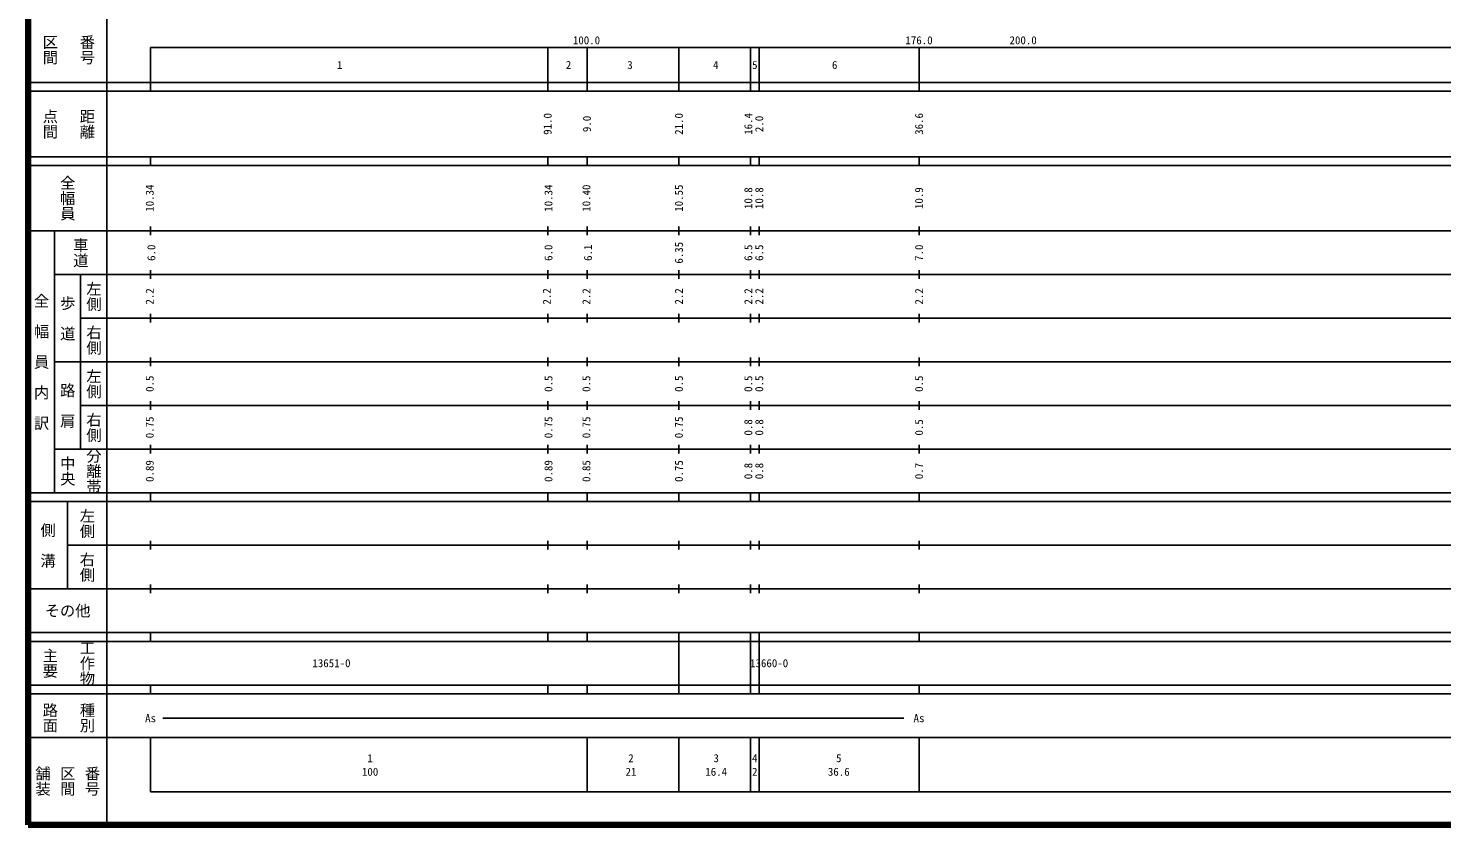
# Model space of a CAD drawing. Units: millimetres on the paper, enlarged 1000 times. Extents: x 40000 to 680000, y 20000 to 380000.
# Drawn here: x 40000 to 363711, y 20000 to 202409 of the extents above; entities that cross this region are included whole.
import ezdxf
from ezdxf.enums import TextEntityAlignment as Align

# ---------------------------------------------------------------- set-up
doc = ezdxf.new("R2010")
doc.units = ezdxf.units.MM
doc.header["$LTSCALE"] = 1000
doc.layers.add('M-TTL', color=2, linetype='Continuous', lineweight=140)
doc.layers.add('M-TTL-BAND', color=7, linetype='Continuous', lineweight=25)
doc.styles.add('@ＭＳ ゴシック', font='')
doc.styles.add('ＭＳ ゴシック', font='')
doc.styles.get('@ＭＳ ゴシック').set_extended_font_data('@MS Gothic')
doc.styles.get('ＭＳ ゴシック').set_extended_font_data('MS Gothic')

msp = doc.modelspace()

# ---------------------------------------------------------------- linework, layer by layer
at = {"layer": 'M-TTL'}
for p, q in [((40000, 380000), (40000, 20000)), ((40000, 20000), (680000, 20000))]:
    msp.add_line(p, q, dxfattribs=at)
at = {"layer": 'M-TTL-BAND'}
for p, q in [((58000, 370000), (58000, 20000)), ((68000, 198000), (579000, 198000)), ((68000, 198000), (68000, 188000)), ((159000, 198000), (159000, 188000)), ((168000, 198000), (168000, 188000)), ((189000, 198000), (189000, 188000)), ((205400, 198000), (205400, 188000)), ((207400, 198000), (207400, 188000)), ((244000, 198000), (244000, 188000)), ((40000, 190000), (579000, 190000)), ((40000, 188000), (579000, 188000)), ((40000, 173000), (579000, 173000)), ((68000, 171000), (68000, 173000)), ((159000, 173000), (159000, 171000)), ((168000, 171000), (168000, 173000)), ((189000, 173000), (189000, 171000)), ((205400, 173000), (205400, 171000)), ((207400, 173000), (207400, 171000)), ((244000, 173000), (244000, 171000)), ((40000, 171000), (579000, 171000)), ((40000, 156000), (579000, 156000)), ((46000, 96000), (46000, 156000)), ((68000, 155000), (68000, 157000)), ((159000, 157000), (159000, 155000)), ((168000, 155000), (168000, 157000)), ((189000, 157000), (189000, 155000)), ((205400, 157000), (205400, 155000)), ((207400, 157000), (207400, 155000)), ((244000, 157000), (244000, 155000)), ((46000, 146000), (579000, 146000)), ((52000, 146000), (52000, 106000)), ((68000, 145000), (68000, 147000)), ((159000, 147000), (159000, 145000)), ((168000, 145000), (168000, 147000)), ((189000, 147000), (189000, 145000)), ((205400, 147000), (205400, 145000)), ((207400, 147000), (207400, 145000)), ((244000, 147000), (244000, 145000)), ((52000, 136000), (579000, 136000)), ((68000, 135000), (68000, 137000)), ((159000, 137000), (159000, 135000)), ((168000, 135000), (168000, 137000)), ((189000, 137000), (189000, 135000)), ((205400, 137000), (205400, 135000)), ((207400, 137000), (207400, 135000)), ((244000, 137000), (244000, 135000)), ((68000, 125000), (68000, 127000)), ((159000, 127000), (159000, 125000)), ((168000, 125000), (168000, 127000)), ((189000, 127000), (189000, 125000)), ((205400, 127000), (205400, 125000)), ((207400, 127000), (207400, 125000)), ((244000, 127000), (244000, 125000)), ((46000, 126000), (579000, 126000)), ((68000, 115000), (68000, 117000)), ((159000, 117000), (159000, 115000)), ((168000, 115000), (168000, 117000)), ((189000, 117000), (189000, 115000)), ((205400, 117000), (205400, 115000)), ((207400, 117000), (207400, 115000)), ((244000, 117000), (244000, 115000)), ((52000, 116000), (579000, 116000)), ((68000, 105000), (68000, 107000)), ((159000, 107000), (159000, 105000)), ((168000, 105000), (168000, 107000)), ((189000, 107000), (189000, 105000)), ((205400, 107000), (205400, 105000)), ((207400, 107000), (207400, 105000)), ((244000, 107000), (244000, 105000)), ((46000, 106000), (579000, 106000)), ((40000, 96000), (579000, 96000)), ((40000, 94000), (579000, 94000)), ((49000, 94000), (49000, 74000)), ((68000, 94000), (68000, 96000)), ((159000, 96000), (159000, 94000)), ((168000, 94000), (168000, 96000)), ((189000, 96000), (189000, 94000)), ((205400, 96000), (205400, 94000)), ((207400, 96000), (207400, 94000)), ((244000, 96000), (244000, 94000)), ((68000, 83000), (68000, 85000)), ((159000, 85000), (159000, 83000)), ((168000, 83000), (168000, 85000)), ((189000, 85000), (189000, 83000)), ((205400, 85000), (205400, 83000)), ((207400, 85000), (207400, 83000)), ((244000, 85000), (244000, 83000)), ((49000, 84000), (579000, 84000)), ((68000, 73000), (68000, 75000)), ((159000, 75000), (159000, 73000)), ((168000, 73000), (168000, 75000)), ((189000, 75000), (189000, 73000)), ((205400, 75000), (205400, 73000)), ((207400, 75000), (207400, 73000)), ((244000, 75000), (244000, 73000)), ((40000, 74000), (579000, 74000)), ((40000, 64000), (579000, 64000)), ((40000, 62000), (579000, 62000)), ((68000, 62000), (68000, 64000)), ((159000, 64000), (159000, 62000)), ((168000, 62000), (168000, 64000)), ((189000, 64000), (189000, 52000)), ((205400, 64000), (205400, 52000)), ((207400, 64000), (207400, 52000)), ((244000, 64000), (244000, 62000)), ((40000, 52000), (579000, 52000)), ((68000, 50000), (68000, 52000)), ((159000, 52000), (159000, 50000)), ((168000, 50000), (168000, 52000)), ((189000, 52000), (189000, 50000)), ((205400, 52000), (205400, 50000)), ((207400, 52000), (207400, 50000)), ((244000, 52000), (244000, 50000)), ((40000, 50000), (579000, 50000)), ((70805, 44406), (240545, 44406)), ((40000, 40000), (579000, 40000)), ((68000, 40000), (68000, 27500)), ((168000, 40000), (168000, 27500)), ((189000, 40000), (189000, 27500)), ((205400, 40000), (205400, 27500)), ((207400, 40000), (207400, 27500)), ((244000, 40000), (244000, 27500)), ((68000, 27500), (579000, 27500))]:
    msp.add_line(p, q, dxfattribs=at)

# ---------------------------------------------------------------- texts
for s, height, rotation, style, p in [('番号', 2566, 270, '@ＭＳ ゴシック', (53500, 197500)), ('区間', 2566, 270, '@ＭＳ ゴシック', (45000, 197500)), ('点間', 2566, 270, '@ＭＳ ゴシック', (45000, 180500)), ('距離', 2566, 270, '@ＭＳ ゴシック', (53500, 180500)), ('91.0', 1833, 90, 'ＭＳ ゴシック', (158937, 180500)), ('9.0', 1833, 90, 'ＭＳ ゴシック', (167937, 180500)), ('21.0', 1833, 90, 'ＭＳ ゴシック', (189000, 180500)), ('16.4', 1833, 90, 'ＭＳ ゴシック', (204900, 180500)), ('2.0', 1833, 90, 'ＭＳ ゴシック', (207400, 180500)), ('36.6', 1833, 90, 'ＭＳ ゴシック', (244000, 180500)), ('全幅員', 2566, 270, '@ＭＳ ゴシック', (49000, 163500)), ('10.34', 1833, 90, 'ＭＳ ゴシック', (67809, 163500)), ('10.34', 1833, 90, 'ＭＳ ゴシック', (159125, 163500)), ('10.40', 1833, 90, 'ＭＳ ゴシック', (167809, 163500)), ('10.55', 1833, 90, 'ＭＳ ゴシック', (189000, 163500)), ('10.8', 1833, 90, 'ＭＳ ゴシック', (204900, 163500)), ('10.8', 1833, 90, 'ＭＳ ゴシック', (207400, 163500)), ('10.9', 1833, 90, 'ＭＳ ゴシック', (244000, 163500)), ('車道', 2566, 270, '@ＭＳ ゴシック', (52000, 151000)), ('6.0', 1833, 90, 'ＭＳ ゴシック', (68184, 151000)), ('6.0', 1833, 90, 'ＭＳ ゴシック', (159125, 151000)), ('6.1', 1833, 90, 'ＭＳ ゴシック', (168184, 151000)), ('6.35', 1833, 90, 'ＭＳ ゴシック', (189000, 151000)), ('6.5', 1833, 90, 'ＭＳ ゴシック', (204900, 151000)), ('6.5', 1833, 90, 'ＭＳ ゴシック', (207400, 151000)), ('7.0', 1833, 90, 'ＭＳ ゴシック', (244000, 151000)), ('左側', 2566, 270, '@ＭＳ ゴシック', (55000, 141000)), ('2.2', 1833, 90, 'ＭＳ ゴシック', (67809, 141000)), ('2.2', 1833, 90, 'ＭＳ ゴシック', (158750, 141000)), ('2.2', 1833, 90, 'ＭＳ ゴシック', (167809, 141000)), ('2.2', 1833, 90, 'ＭＳ ゴシック', (189000, 141000)), ('2.2', 1833, 90, 'ＭＳ ゴシック', (204900, 141000)), ('2.2', 1833, 90, 'ＭＳ ゴシック', (207400, 141000)), ('2.2', 1833, 90, 'ＭＳ ゴシック', (244000, 141000)), ('全\u3000幅\u3000員\u3000内\u3000訳', 2566, 270, '@ＭＳ ゴシック', (43000, 126000)), ('歩\u3000道', 2566, 270, '@ＭＳ ゴシック', (49000, 136000)), ('右側', 2566, 270, '@ＭＳ ゴシック', (55000, 131000)), ('左側', 2566, 270, '@ＭＳ ゴシック', (55000, 121000)), ('路\u3000肩', 2566, 270, '@ＭＳ ゴシック', (49000, 116000)), ('0.5', 1833, 90, 'ＭＳ ゴシック', (67809, 121000)), ('0.5', 1833, 90, 'ＭＳ ゴシック', (159125, 121000)), ('0.5', 1833, 90, 'ＭＳ ゴシック', (167809, 121000)), ('0.5', 1833, 90, 'ＭＳ ゴシック', (189000, 121000)), ('0.5', 1833, 90, 'ＭＳ ゴシック', (204900, 121000)), ('0.5', 1833, 90, 'ＭＳ ゴシック', (207400, 121000)), ('0.5', 1833, 90, 'ＭＳ ゴシック', (244000, 121000)), ('右側', 2566, 270, '@ＭＳ ゴシック', (55000, 111000)), ('0.75', 1833, 90, 'ＭＳ ゴシック', (67809, 111000)), ('0.75', 1833, 90, 'ＭＳ ゴシック', (159125, 111000)), ('0.75', 1833, 90, 'ＭＳ ゴシック', (167809, 111000)), ('0.75', 1833, 90, 'ＭＳ ゴシック', (189000, 111000)), ('0.8', 1833, 90, 'ＭＳ ゴシック', (204900, 111000)), ('0.8', 1833, 90, 'ＭＳ ゴシック', (207400, 111000)), ('0.5', 1833, 90, 'ＭＳ ゴシック', (244000, 111000)), ('中央', 2566, 270, '@ＭＳ ゴシック', (49000, 101000)), ('分離帯', 2566, 270, '@ＭＳ ゴシック', (55000, 101000)), ('0.89', 1833, 90, 'ＭＳ ゴシック', (67809, 101000)), ('0.89', 1833, 90, 'ＭＳ ゴシック', (159125, 101000)), ('0.85', 1833, 90, 'ＭＳ ゴシック', (167809, 101000)), ('0.75', 1833, 90, 'ＭＳ ゴシック', (189000, 101000)), ('0.8', 1833, 90, 'ＭＳ ゴシック', (204900, 101000)), ('0.8', 1833, 90, 'ＭＳ ゴシック', (207400, 101000)), ('0.7', 1833, 90, 'ＭＳ ゴシック', (244000, 101000)), ('左側', 2566, 270, '@ＭＳ ゴシック', (53500, 89000)), ('側\u3000溝', 2566, 270, '@ＭＳ ゴシック', (44500, 84000)), ('右側', 2566, 270, '@ＭＳ ゴシック', (53500, 79000)), ('工作物', 2566, 270, '@ＭＳ ゴシック', (53500, 57000)), ('主要', 2566, 270, '@ＭＳ ゴシック', (45000, 57000)), ('路面', 2566, 270, '@ＭＳ ゴシック', (45000, 44500)), ('種別', 2566, 270, '@ＭＳ ゴシック', (53500, 44500)), ('舗装', 2566, 270, '@ＭＳ ゴシック', (43333, 30000)), ('区間', 2566, 270, '@ＭＳ ゴシック', (49000, 30000)), ('番号', 2566, 270, '@ＭＳ ゴシック', (54667, 30000))]:
    msp.add_text(s, height=height, rotation=rotation, dxfattribs=dict(at, style=style)).set_placement(p, align=Align.MIDDLE_CENTER)
at = {"layer": 'M-TTL-BAND', "style": 'ＭＳ ゴシック'}
for s, p in [('100.0', (167844, 198195)), ('176.0', (244000, 198195)), ('200.0', (267844, 198195))]:
    msp.add_text(s, height=1833, dxfattribs=at).set_placement(p, align=Align.BOTTOM_CENTER)
for s, height, p in [('1', 1833, (111310, 194000)), ('2', 1833, (163735, 194000)), ('3', 1833, (177809, 194000)), ('4', 1833, (197438, 194000)), ('5', 1833, (206402, 194000)), ('6', 1833, (224685, 194000)), ('その他', 2566, (49000, 69000)), ('13651-0', 1833, (109435, 57000)), ('13660-0', 1833, (209673, 57000)), ('As', 1833, (68006, 44406)), ('As', 1833, (244000, 44406)), ('1', 1833, (118288, 35238)), ('2', 1833, (178028, 35238)), ('3', 1833, (197548, 35238)), ('4', 1833, (206378, 35238)), ('5', 1833, (225624, 35238)), ('100', 1833, (118288, 32131)), ('21', 1833, (178028, 32131)), ('16.4', 1833, (197548, 32131)), ('2', 1833, (206378, 32131)), ('36.6', 1833, (225624, 32131))]:
    msp.add_text(s, height=height, dxfattribs=at).set_placement(p, align=Align.MIDDLE_CENTER)

doc.saveas('drawing.dxf')
